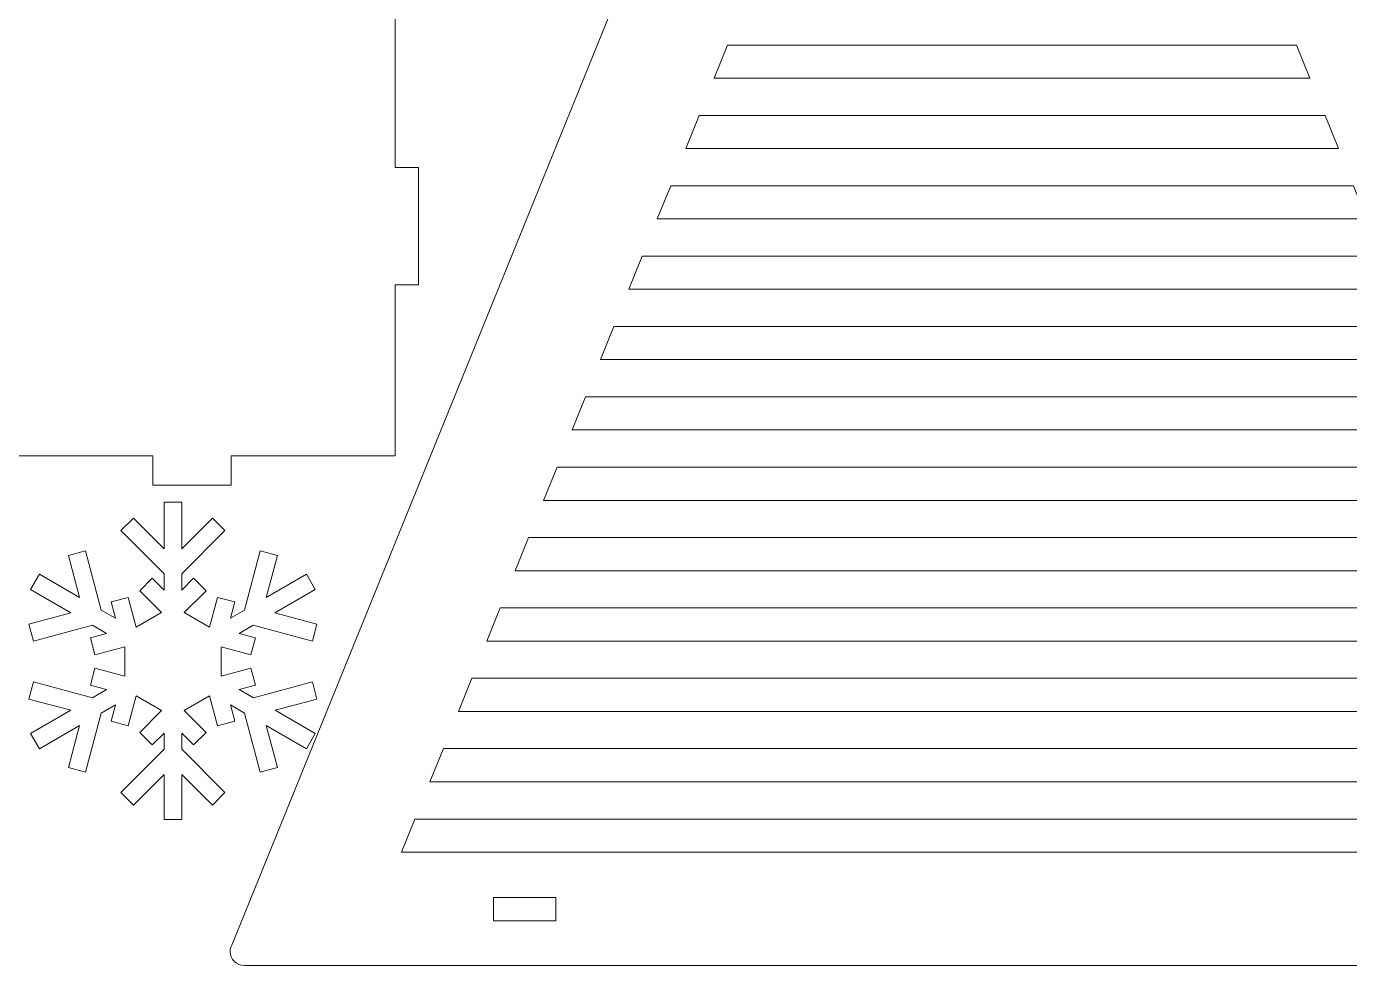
# Model space of a CAD drawing. Header units: centimetres. Extents: x -60 to 57, y -23 to 26.
# Drawn here: x -11.14 to 22.68, y -23.18 to 0.83 of the extents above; entities that cross this region are included whole.
import ezdxf

# ---------------------------------------------------------------- set-up
doc = ezdxf.new("R2010")
doc.units = ezdxf.units.CM
doc.header["$MEASUREMENT"] = 0
doc.layers.add('layer 1', color=7, linetype='Continuous')

msp = doc.modelspace()

# ---------------------------------------------------------------- linework, layer by layer
at = {"layer": 'layer 1', "lineweight": 9}
for points, knots in [([(-1.71538, 24.86624), (-1.71538, 24.86624), (-1.71538, 20.52136), (-1.71538, 20.52136), (-1.71538, 20.52136), (-1.71538, 20.52136), (-1.11538, 20.52136), (-1.11538, 20.52136), (-1.11538, 20.52136), (-1.11538, 20.52136), (-1.11538, 17.52136), (-1.11538, 17.52136), (-1.11538, 17.52136), (-1.11538, 17.52136), (-1.71538, 17.52136), (-1.71538, 17.52136), (-1.71538, 17.52136), (-1.71538, 17.52136), (-1.71538, 12.75492), (-1.71538, 12.75492), (-1.71538, 12.75492), (-1.71538, 12.75492), (-1.11538, 12.75492), (-1.11538, 12.75492), (-1.11538, 12.75492), (-1.11538, 11.75492), (-1.11538, 10.75492), (-1.11538, 9.75492), (-1.11538, 9.75492), (-1.11538, 9.75492), (-1.71538, 9.75492), (-1.71538, 9.75492), (-1.71538, 9.75492), (-1.71538, 9.75492), (-1.71538, 4.9885), (-1.71538, 4.9885), (-1.71538, 4.9885), (-1.71538, 4.9885), (-1.11538, 4.9885), (-1.11538, 4.9885), (-1.11538, 4.9885), (-1.11538, 3.9885), (-1.11538, 2.9885), (-1.11538, 1.9885), (-1.11538, 1.9885), (-1.11538, 1.9885), (-1.71538, 1.9885), (-1.71538, 1.9885), (-1.71538, 1.9885), (-1.71538, 1.9885), (-1.71538, -2.77794), (-1.71538, -2.77794), (-1.71538, -2.77794), (-1.71538, -2.77794), (-1.11538, -2.77794), (-1.11538, -2.77794), (-1.11538, -2.77794), (-1.11538, -2.77794), (-1.11538, -5.77794), (-1.11538, -5.77794), (-1.11538, -5.77794), (-1.11538, -5.77794), (-1.71538, -5.77794), (-1.71538, -5.77794), (-1.71538, -5.77794), (-1.71538, -5.77794), (-1.71538, -10.14632), (-1.71538, -10.14632), (-1.71538, -10.14632), (-1.71538, -10.14632), (-5.90538, -10.14632), (-5.90538, -10.14632), (-5.90538, -10.14632), (-5.90538, -10.14632), (-5.90538, -10.8978), (-5.90538, -10.8978), (-5.90538, -10.8978), (-5.90538, -10.8978), (-7.90538, -10.8978), (-7.90538, -10.8978), (-7.90538, -10.8978), (-7.90538, -10.8978), (-7.90538, -10.14632), (-7.90538, -10.14632), (-7.90538, -10.14632), (-7.90538, -10.14632), (-13.52538, -10.14632), (-13.52538, -10.14632), (-13.52538, -10.14632), (-13.52538, -10.14632), (-13.52538, -10.8978), (-13.52538, -10.8978), (-13.52538, -10.8978), (-13.52538, -10.8978), (-15.52538, -10.8978), (-15.52538, -10.8978), (-15.52538, -10.8978), (-15.52538, -10.8978), (-15.52538, -10.14632), (-15.52538, -10.14632), (-15.52538, -10.14632), (-15.52538, -10.14632), (-19.71538, -10.14632), (-19.71538, -10.14632), (-19.71538, -10.14632), (-19.71538, -10.14632), (-19.71538, -5.12892), (-19.71538, -5.12892), (-19.71538, -5.12892), (-19.71538, -5.12892), (-20.3233, -5.12892), (-20.3233, -5.12892), (-20.3233, -5.12892), (-20.72588, -5.12102), (-21.05246, -4.84062), (-21.05246, -4.4256), (-21.05246, -4.4256), (-21.05246, -4.03398), (-20.72628, -3.71652), (-20.32388, -3.71652), (-20.32388, -3.71652), (-20.32388, -3.71652), (-20.3233, -3.71652), (-20.3233, -3.71652), (-20.3233, -3.71652), (-20.3233, -3.71652), (-20.3233, -4.32892), (-20.3233, -4.32892), (-20.3233, -4.32892), (-20.3233, -4.32892), (-19.71538, -4.32892), (-19.71538, -4.32892), (-19.71538, -4.32892), (-19.71538, -4.32892), (-19.71538, 19.82832), (-19.71538, 19.82832), (-19.71538, 19.82832), (-19.71538, 19.82832), (-20.3233, 19.82832), (-20.3233, 19.82832), (-20.3233, 19.82832), (-20.72588, 19.83622), (-21.05246, 20.11662), (-21.05246, 20.53164), (-21.05246, 20.53164), (-21.05246, 20.92326), (-20.72628, 21.24072), (-20.32388, 21.24072), (-20.32388, 21.24072), (-20.32388, 21.24072), (-20.3233, 21.24072), (-20.3233, 21.24072), (-20.3233, 21.24072), (-20.3233, 21.24072), (-20.3233, 20.62832), (-20.3233, 20.62832), (-20.3233, 20.62832), (-20.3233, 20.62832), (-19.71538, 20.62832), (-19.71538, 20.62832), (-19.71538, 20.62832), (-19.71538, 20.62832), (-19.71538, 24.86624), (-19.71538, 24.86624), (-19.71538, 24.86624), (-19.71538, 24.86624), (-15.52538, 24.86624), (-15.52538, 24.86624), (-15.52538, 24.86624), (-15.52538, 24.86624), (-15.52538, 25.64122), (-15.52538, 25.64122), (-15.52538, 25.64122), (-15.52538, 25.64122), (-13.52538, 25.64122), (-13.52538, 25.64122), (-13.52538, 25.64122), (-13.52538, 25.64122), (-13.52538, 24.86624), (-13.52538, 24.86624), (-13.52538, 24.86624), (-13.52538, 24.86624), (-7.90538, 24.86624), (-7.90538, 24.86624), (-7.90538, 24.86624), (-7.90538, 24.86624), (-7.90538, 25.64122), (-7.90538, 25.64122), (-7.90538, 25.64122), (-7.90538, 25.64122), (-5.90538, 25.64122), (-5.90538, 25.64122), (-5.90538, 25.64122), (-5.90538, 25.64122), (-5.90538, 24.86624), (-5.90538, 24.86624), (-5.90538, 24.86624), (-5.90538, 24.86624), (-1.71538, 24.86624), (-1.71538, 24.86624)], [0, 0, 0, 0, 0.01960784, 0.01960784, 0.01960784, 0.01960784, 0.03921569, 0.03921569, 0.03921569, 0.03921569, 0.05882353, 0.05882353, 0.05882353, 0.05882353, 0.07843137, 0.07843137, 0.07843137, 0.07843137, 0.09803922, 0.09803922, 0.09803922, 0.09803922, 0.11764706, 0.11764706, 0.11764706, 0.11764706, 0.1372549, 0.1372549, 0.1372549, 0.1372549, 0.15686275, 0.15686275, 0.15686275, 0.15686275, 0.17647059, 0.17647059, 0.17647059, 0.17647059, 0.19607843, 0.19607843, 0.19607843, 0.19607843, 0.21568627, 0.21568627, 0.21568627, 0.21568627, 0.23529412, 0.23529412, 0.23529412, 0.23529412, 0.25490196, 0.25490196, 0.25490196, 0.25490196, 0.2745098, 0.2745098, 0.2745098, 0.2745098, 0.29411765, 0.29411765, 0.29411765, 0.29411765, 0.31372549, 0.31372549, 0.31372549, 0.31372549, 0.33333333, 0.33333333, 0.33333333, 0.33333333, 0.35294118, 0.35294118, 0.35294118, 0.35294118, 0.37254902, 0.37254902, 0.37254902, 0.37254902, 0.39215686, 0.39215686, 0.39215686, 0.39215686, 0.41176471, 0.41176471, 0.41176471, 0.41176471, 0.43137255, 0.43137255, 0.43137255, 0.43137255, 0.45098039, 0.45098039, 0.45098039, 0.45098039, 0.47058824, 0.47058824, 0.47058824, 0.47058824, 0.49019608, 0.49019608, 0.49019608, 0.49019608, 0.50980392, 0.50980392, 0.50980392, 0.50980392, 0.52941176, 0.52941176, 0.52941176, 0.52941176, 0.54901961, 0.54901961, 0.54901961, 0.54901961, 0.56862745, 0.56862745, 0.56862745, 0.56862745, 0.58823529, 0.58823529, 0.58823529, 0.58823529, 0.60784314, 0.60784314, 0.60784314, 0.60784314, 0.62745098, 0.62745098, 0.62745098, 0.62745098, 0.64705882, 0.64705882, 0.64705882, 0.64705882, 0.66666667, 0.66666667, 0.66666667, 0.66666667, 0.68627451, 0.68627451, 0.68627451, 0.68627451, 0.70588235, 0.70588235, 0.70588235, 0.70588235, 0.7254902, 0.7254902, 0.7254902, 0.7254902, 0.74509804, 0.74509804, 0.74509804, 0.74509804, 0.76470588, 0.76470588, 0.76470588, 0.76470588, 0.78431373, 0.78431373, 0.78431373, 0.78431373, 0.80392157, 0.80392157, 0.80392157, 0.80392157, 0.82352941, 0.82352941, 0.82352941, 0.82352941, 0.84313725, 0.84313725, 0.84313725, 0.84313725, 0.8627451, 0.8627451, 0.8627451, 0.8627451, 0.88235294, 0.88235294, 0.88235294, 0.88235294, 0.90196078, 0.90196078, 0.90196078, 0.90196078, 0.92156863, 0.92156863, 0.92156863, 0.92156863, 0.94117647, 0.94117647, 0.94117647, 0.94117647, 0.96078431, 0.96078431, 0.96078431, 0.96078431, 1, 1, 1, 1]), ([(-5.8876, -22.65676), (-5.8876, -22.65676), (11.99369, 21.40706), (11.99369, 21.40706), (11.99369, 21.40706), (12.32991, 22.2356), (13.15244, 22.83072), (14.07313, 22.8203), (14.07313, 22.8203), (14.99382, 22.83072), (15.81635, 22.23558), (16.15258, 21.40706), (16.15258, 21.40706), (16.15258, 21.40706), (34.04026, -22.67254), (34.04026, -22.67254), (34.04026, -22.67254), (34.04026, -22.67254), (34.03907, -22.67314), (34.03907, -22.67314), (34.03907, -22.67314), (34.06001, -22.7184), (34.07169, -22.76876), (34.07169, -22.8218), (34.07169, -22.8218), (34.07169, -23.01908), (33.91039, -23.179), (33.7114, -23.179), (33.7114, -23.179), (33.70547, -23.179), (33.69958, -23.17886), (33.69373, -23.17858), (33.69373, -23.17858), (33.69373, -23.17858), (33.69381, -23.17964), (33.69381, -23.17964), (33.69381, -23.17964), (33.69381, -23.17964), (-5.50018, -23.17964), (-5.50018, -23.17964), (-5.50018, -23.17964), (-5.50018, -23.17964), (-5.50345, -23.17326), (-5.50345, -23.17326), (-5.50345, -23.17326), (-5.52441, -23.17702), (-5.54599, -23.179), (-5.56804, -23.179), (-5.56804, -23.179), (-5.76701, -23.179), (-5.92831, -23.01908), (-5.92831, -22.8218), (-5.92831, -22.8218), (-5.92831, -22.76226), (-5.91361, -22.70612), (-5.8876, -22.65676)], [0, 0, 0, 0, 0.06666667, 0.06666667, 0.06666667, 0.06666667, 0.13333333, 0.13333333, 0.13333333, 0.13333333, 0.2, 0.2, 0.2, 0.2, 0.26666667, 0.26666667, 0.26666667, 0.26666667, 0.33333333, 0.33333333, 0.33333333, 0.33333333, 0.4, 0.4, 0.4, 0.4, 0.46666667, 0.46666667, 0.46666667, 0.46666667, 0.53333333, 0.53333333, 0.53333333, 0.53333333, 0.6, 0.6, 0.6, 0.6, 0.66666667, 0.66666667, 0.66666667, 0.66666667, 0.73333333, 0.73333333, 0.73333333, 0.73333333, 0.8, 0.8, 0.8, 0.8, 0.86666667, 0.86666667, 0.86666667, 0.86666667, 1, 1, 1, 1]), ([(6.7825, 0.35088), (6.7825, 0.35088), (21.32858, 0.35088), (21.32858, 0.35088), (21.32858, 0.35088), (21.32858, 0.35088), (21.67046, -0.49578), (21.67046, -0.49578), (21.67046, -0.49578), (21.67046, -0.49578), (6.44062, -0.49578), (6.44062, -0.49578), (6.44062, -0.49578), (6.44062, -0.49578), (6.7825, 0.35088), (6.7825, 0.35088)], [0, 0, 0, 0, 0.2, 0.2, 0.2, 0.2, 0.4, 0.4, 0.4, 0.4, 0.6, 0.6, 0.6, 0.6, 1, 1, 1, 1]), ([(6.05624, -1.44772), (6.05624, -1.44772), (22.05484, -1.44772), (22.05484, -1.44772), (22.05484, -1.44772), (22.05484, -1.44772), (22.39672, -2.29438), (22.39672, -2.29438), (22.39672, -2.29438), (22.39672, -2.29438), (5.71436, -2.29438), (5.71436, -2.29438), (5.71436, -2.29438), (5.71436, -2.29438), (6.05624, -1.44772), (6.05624, -1.44772)], [0, 0, 0, 0, 0.2, 0.2, 0.2, 0.2, 0.4, 0.4, 0.4, 0.4, 0.6, 0.6, 0.6, 0.6, 1, 1, 1, 1]), ([(5.32998, -3.24632), (5.32998, -3.24632), (22.78112, -3.24632), (22.78112, -3.24632), (22.78112, -3.24632), (22.78112, -3.24632), (23.123, -4.09298), (23.123, -4.09298), (23.123, -4.09298), (23.123, -4.09298), (4.9881, -4.09298), (4.9881, -4.09298), (4.9881, -4.09298), (4.9881, -4.09298), (5.32998, -3.24632), (5.32998, -3.24632)], [0, 0, 0, 0, 0.2, 0.2, 0.2, 0.2, 0.4, 0.4, 0.4, 0.4, 0.6, 0.6, 0.6, 0.6, 1, 1, 1, 1]), ([(4.6037, -5.04492), (4.6037, -5.04492), (23.50738, -5.04492), (23.50738, -5.04492), (23.50738, -5.04492), (23.50738, -5.04492), (23.84926, -5.89158), (23.84926, -5.89158), (23.84926, -5.89158), (23.84926, -5.89158), (4.26182, -5.89158), (4.26182, -5.89158), (4.26182, -5.89158), (4.26182, -5.89158), (4.6037, -5.04492), (4.6037, -5.04492)], [0, 0, 0, 0, 0.2, 0.2, 0.2, 0.2, 0.4, 0.4, 0.4, 0.4, 0.6, 0.6, 0.6, 0.6, 1, 1, 1, 1]), ([(3.87744, -6.84354), (3.87744, -6.84354), (24.23366, -6.84354), (24.23366, -6.84354), (24.23366, -6.84354), (24.23366, -6.84354), (24.57554, -7.6902), (24.57554, -7.6902), (24.57554, -7.6902), (24.57554, -7.6902), (3.53556, -7.6902), (3.53556, -7.6902), (3.53556, -7.6902), (3.53556, -7.6902), (3.87744, -6.84354), (3.87744, -6.84354)], [0, 0, 0, 0, 0.2, 0.2, 0.2, 0.2, 0.4, 0.4, 0.4, 0.4, 0.6, 0.6, 0.6, 0.6, 1, 1, 1, 1]), ([(3.15116, -8.64214), (3.15116, -8.64214), (24.95992, -8.64214), (24.95992, -8.64214), (24.95992, -8.64214), (24.95992, -8.64214), (25.3018, -9.4888), (25.3018, -9.4888), (25.3018, -9.4888), (25.3018, -9.4888), (2.80928, -9.4888), (2.80928, -9.4888), (2.80928, -9.4888), (2.80928, -9.4888), (3.15116, -8.64214), (3.15116, -8.64214)], [0, 0, 0, 0, 0.2, 0.2, 0.2, 0.2, 0.4, 0.4, 0.4, 0.4, 0.6, 0.6, 0.6, 0.6, 1, 1, 1, 1]), ([(2.4249, -10.44074), (2.4249, -10.44074), (25.68618, -10.44074), (25.68618, -10.44074), (25.68618, -10.44074), (25.68618, -10.44074), (26.02806, -11.2874), (26.02806, -11.2874), (26.02806, -11.2874), (26.02806, -11.2874), (2.08302, -11.2874), (2.08302, -11.2874), (2.08302, -11.2874), (2.08302, -11.2874), (2.4249, -10.44074), (2.4249, -10.44074)], [0, 0, 0, 0, 0.2, 0.2, 0.2, 0.2, 0.4, 0.4, 0.4, 0.4, 0.6, 0.6, 0.6, 0.6, 1, 1, 1, 1]), ([(1.69864, -12.23934), (1.69864, -12.23934), (26.41246, -12.23934), (26.41246, -12.23934), (26.41246, -12.23934), (26.41246, -12.23934), (26.75434, -13.086), (26.75434, -13.086), (26.75434, -13.086), (26.75434, -13.086), (1.35676, -13.086), (1.35676, -13.086), (1.35676, -13.086), (1.35676, -13.086), (1.69864, -12.23934), (1.69864, -12.23934)], [0, 0, 0, 0, 0.2, 0.2, 0.2, 0.2, 0.4, 0.4, 0.4, 0.4, 0.6, 0.6, 0.6, 0.6, 1, 1, 1, 1]), ([(0.97236, -14.03794), (0.97236, -14.03794), (27.13872, -14.03794), (27.13872, -14.03794), (27.13872, -14.03794), (27.13872, -14.03794), (27.4806, -14.8846), (27.4806, -14.8846), (27.4806, -14.8846), (27.4806, -14.8846), (0.63048, -14.8846), (0.63048, -14.8846), (0.63048, -14.8846), (0.63048, -14.8846), (0.97236, -14.03794), (0.97236, -14.03794)], [0, 0, 0, 0, 0.2, 0.2, 0.2, 0.2, 0.4, 0.4, 0.4, 0.4, 0.6, 0.6, 0.6, 0.6, 1, 1, 1, 1]), ([(0.24608, -15.83656), (0.24608, -15.83656), (27.865, -15.83656), (27.865, -15.83656), (27.865, -15.83656), (27.865, -15.83656), (28.20688, -16.68322), (28.20688, -16.68322), (28.20688, -16.68322), (28.20688, -16.68322), (-0.09578, -16.68322), (-0.09578, -16.68322), (-0.09578, -16.68322), (-0.09578, -16.68322), (0.24608, -15.83656), (0.24608, -15.83656)], [0, 0, 0, 0, 0.2, 0.2, 0.2, 0.2, 0.4, 0.4, 0.4, 0.4, 0.6, 0.6, 0.6, 0.6, 1, 1, 1, 1]), ([(-0.48018, -17.63516), (-0.48018, -17.63516), (28.59126, -17.63516), (28.59126, -17.63516), (28.59126, -17.63516), (28.59126, -17.63516), (28.93314, -18.48182), (28.93314, -18.48182), (28.93314, -18.48182), (28.93314, -18.48182), (-0.82206, -18.48182), (-0.82206, -18.48182), (-0.82206, -18.48182), (-0.82206, -18.48182), (-0.48018, -17.63516), (-0.48018, -17.63516)], [0, 0, 0, 0, 0.2, 0.2, 0.2, 0.2, 0.4, 0.4, 0.4, 0.4, 0.6, 0.6, 0.6, 0.6, 1, 1, 1, 1]), ([(-1.20644, -19.43376), (-1.20644, -19.43376), (29.31752, -19.43376), (29.31752, -19.43376), (29.31752, -19.43376), (29.31752, -19.43376), (29.6594, -20.28042), (29.6594, -20.28042), (29.6594, -20.28042), (29.6594, -20.28042), (-1.54832, -20.28042), (-1.54832, -20.28042), (-1.54832, -20.28042), (-1.54832, -20.28042), (-1.20644, -19.43376), (-1.20644, -19.43376)], [0, 0, 0, 0, 0.2, 0.2, 0.2, 0.2, 0.4, 0.4, 0.4, 0.4, 0.6, 0.6, 0.6, 0.6, 1, 1, 1, 1]), ([(0.79718, -21.44082), (0.79718, -21.44082), (2.39718, -21.44082), (2.39718, -21.44082), (2.39718, -21.44082), (2.39718, -21.44082), (2.39718, -22.04082), (2.39718, -22.04082), (2.39718, -22.04082), (2.39718, -22.04082), (0.79718, -22.04082), (0.79718, -22.04082), (0.79718, -22.04082), (0.79718, -22.04082), (0.79718, -21.44082), (0.79718, -21.44082)], [0, 0, 0, 0, 0.2, 0.2, 0.2, 0.2, 0.4, 0.4, 0.4, 0.4, 0.6, 0.6, 0.6, 0.6, 1, 1, 1, 1])]:
    msp.add_open_spline(points, degree=3, knots=knots, dxfattribs=at)
at = {"layer": 'layer 1', "color": 250, "lineweight": 9}
for points, knots in [([(57.0603, 22.33272), (57.0603, 22.33272), (39.17901, -21.7311), (39.17901, -21.7311), (39.17901, -21.7311), (38.84279, -22.55964), (38.02026, -23.15476), (37.09957, -23.14434), (37.09957, -23.14434), (36.17888, -23.15476), (35.35635, -22.55962), (35.02012, -21.7311), (35.02012, -21.7311), (35.02012, -21.7311), (17.13244, 22.3485), (17.13244, 22.3485), (17.13244, 22.3485), (17.13244, 22.3485), (17.13363, 22.3491), (17.13363, 22.3491), (17.13363, 22.3491), (17.11269, 22.39436), (17.10101, 22.44472), (17.10101, 22.49776), (17.10101, 22.49776), (17.10101, 22.69504), (17.26231, 22.85496), (17.4613, 22.85496), (17.4613, 22.85496), (17.46723, 22.85496), (17.47312, 22.85482), (17.47897, 22.85454), (17.47897, 22.85454), (17.47897, 22.85454), (17.47889, 22.8556), (17.47889, 22.8556), (17.47889, 22.8556), (17.47889, 22.8556), (56.67288, 22.8556), (56.67288, 22.8556), (56.67288, 22.8556), (56.67288, 22.8556), (56.67615, 22.84922), (56.67615, 22.84922), (56.67615, 22.84922), (56.69711, 22.85298), (56.7187, 22.85496), (56.74074, 22.85496), (56.74074, 22.85496), (56.93971, 22.85496), (57.10101, 22.69504), (57.10101, 22.49776), (57.10101, 22.49776), (57.10101, 22.43822), (57.08631, 22.38208), (57.0603, 22.33272)], [0, 0, 0, 0, 0.06666667, 0.06666667, 0.06666667, 0.06666667, 0.13333333, 0.13333333, 0.13333333, 0.13333333, 0.2, 0.2, 0.2, 0.2, 0.26666667, 0.26666667, 0.26666667, 0.26666667, 0.33333333, 0.33333333, 0.33333333, 0.33333333, 0.4, 0.4, 0.4, 0.4, 0.46666667, 0.46666667, 0.46666667, 0.46666667, 0.53333333, 0.53333333, 0.53333333, 0.53333333, 0.6, 0.6, 0.6, 0.6, 0.66666667, 0.66666667, 0.66666667, 0.66666667, 0.73333333, 0.73333333, 0.73333333, 0.73333333, 0.8, 0.8, 0.8, 0.8, 0.86666667, 0.86666667, 0.86666667, 0.86666667, 1, 1, 1, 1]), ([(-7.16685, -19.44317), (-7.16685, -19.44317), (-7.6199, -19.44317), (-7.6199, -19.44317), (-7.6199, -19.44317), (-7.6199, -19.44317), (-7.6199, -18.29231), (-7.6199, -18.29231), (-7.6199, -18.29231), (-7.6199, -18.29231), (-8.40374, -19.07623), (-8.40374, -19.07623), (-8.40374, -19.07623), (-8.40374, -19.07623), (-8.72401, -18.75593), (-8.72401, -18.75593), (-8.72401, -18.75593), (-8.72401, -18.75593), (-7.6199, -17.65186), (-7.6199, -17.65186), (-7.6199, -17.65186), (-7.6199, -17.65186), (-7.6199, -17.23634), (-7.6199, -17.23634), (-7.6199, -17.23634), (-7.6199, -17.23634), (-7.92244, -17.53888), (-7.92244, -17.53888), (-7.92244, -17.53888), (-7.92244, -17.53888), (-8.24271, -17.21866), (-8.24271, -17.21866), (-8.24271, -17.21866), (-8.24271, -17.21866), (-7.68445, -16.66031), (-7.68445, -16.66031), (-7.68445, -16.66031), (-7.68445, -16.66031), (-8.00872, -16.47311), (-8.00872, -16.47311), (-8.00872, -16.47311), (-8.00872, -16.47311), (-8.33257, -16.28619), (-8.33257, -16.28619), (-8.33257, -16.28619), (-8.33257, -16.28619), (-8.53684, -17.04868), (-8.53684, -17.04868), (-8.53684, -17.04868), (-8.53684, -17.04868), (-8.97388, -16.93187), (-8.97388, -16.93187), (-8.97388, -16.93187), (-8.97388, -16.93187), (-8.86283, -16.51745), (-8.86283, -16.51745), (-8.86283, -16.51745), (-8.86283, -16.51745), (-9.22331, -16.72564), (-9.22331, -16.72564), (-9.22331, -16.72564), (-9.22331, -16.72564), (-9.62756, -18.23417), (-9.62756, -18.23417), (-9.62756, -18.23417), (-9.62756, -18.23417), (-10.06464, -18.11739), (-10.06464, -18.11739), (-10.06464, -18.11739), (-10.06464, -18.11739), (-9.77741, -17.04554), (-9.77741, -17.04554), (-9.77741, -17.04554), (-9.77741, -17.04554), (-10.80525, -17.63895), (-10.80525, -17.63895), (-10.80525, -17.63895), (-10.80525, -17.63895), (-11.03177, -17.24789), (-11.03177, -17.24789), (-11.03177, -17.24789), (-11.03177, -17.24789), (-10.00332, -16.65411), (-10.00332, -16.65411), (-10.00332, -16.65411), (-10.00332, -16.65411), (-11.07501, -16.36699), (-11.07501, -16.36699), (-11.07501, -16.36699), (-11.07501, -16.36699), (-10.9582, -15.92996), (-10.9582, -15.92996), (-10.9582, -15.92996), (-10.9582, -15.92996), (-9.4493, -16.33421), (-9.4493, -16.33421), (-9.4493, -16.33421), (-9.4493, -16.33421), (-9.08874, -16.12606), (-9.08874, -16.12606), (-9.08874, -16.12606), (-9.08874, -16.12606), (-9.50291, -16.01513), (-9.50291, -16.01513), (-9.50291, -16.01513), (-9.50291, -16.01513), (-9.38618, -15.57809), (-9.38618, -15.57809), (-9.38618, -15.57809), (-9.38618, -15.57809), (-8.62393, -15.78227), (-8.62393, -15.78227), (-8.62393, -15.78227), (-8.62393, -15.78227), (-8.62393, -15.40811), (-8.62393, -15.40811), (-8.62393, -15.40811), (-8.62393, -15.40811), (-8.62393, -15.03403), (-8.62393, -15.03403), (-8.62393, -15.03403), (-8.62393, -15.03403), (-9.38618, -15.23826), (-9.38618, -15.23826), (-9.38618, -15.23826), (-9.38618, -15.23826), (-9.50291, -14.80126), (-9.50291, -14.80126), (-9.50291, -14.80126), (-9.50291, -14.80126), (-9.08821, -14.69005), (-9.08821, -14.69005), (-9.08821, -14.69005), (-9.08821, -14.69005), (-9.44877, -14.48198), (-9.44877, -14.48198), (-9.44877, -14.48198), (-9.44877, -14.48198), (-10.9582, -14.88639), (-10.9582, -14.88639), (-10.9582, -14.88639), (-10.9582, -14.88639), (-11.07501, -14.44936), (-11.07501, -14.44936), (-11.07501, -14.44936), (-11.07501, -14.44936), (-10.00275, -14.16208), (-10.00275, -14.16208), (-10.00275, -14.16208), (-10.00275, -14.16208), (-11.03091, -13.5685), (-11.03091, -13.5685), (-11.03091, -13.5685), (-11.03091, -13.5685), (-10.80623, -13.17735), (-10.80623, -13.17735), (-10.80623, -13.17735), (-10.80623, -13.17735), (-9.77724, -13.7715), (-9.77724, -13.7715), (-9.77724, -13.7715), (-9.77724, -13.7715), (-10.06464, -12.69887), (-10.06464, -12.69887), (-10.06464, -12.69887), (-10.06464, -12.69887), (-9.62756, -12.58214), (-9.62756, -12.58214), (-9.62756, -12.58214), (-9.62756, -12.58214), (-9.22315, -14.09136), (-9.22315, -14.09136), (-9.22315, -14.09136), (-9.22315, -14.09136), (-8.86266, -14.29947), (-8.86266, -14.29947), (-8.86266, -14.29947), (-8.86266, -14.29947), (-8.97388, -13.88436), (-8.97388, -13.88436), (-8.97388, -13.88436), (-8.97388, -13.88436), (-8.53684, -13.76763), (-8.53684, -13.76763), (-8.53684, -13.76763), (-8.53684, -13.76763), (-8.33262, -14.53012), (-8.33262, -14.53012), (-8.33262, -14.53012), (-8.33262, -14.53012), (-8.00872, -14.34316), (-8.00872, -14.34316), (-8.00872, -14.34316), (-8.00872, -14.34316), (-7.68445, -14.15595), (-7.68445, -14.15595), (-7.68445, -14.15595), (-7.68445, -14.15595), (-8.24271, -13.59769), (-8.24271, -13.59769), (-8.24271, -13.59769), (-8.24271, -13.59769), (-7.92244, -13.27743), (-7.92244, -13.27743), (-7.92244, -13.27743), (-7.92244, -13.27743), (-7.6199, -13.5801), (-7.6199, -13.5801), (-7.6199, -13.5801), (-7.6199, -13.5801), (-7.6199, -13.16445), (-7.6199, -13.16445), (-7.6199, -13.16445), (-7.6199, -13.16445), (-8.72401, -12.06042), (-8.72401, -12.06042), (-8.72401, -12.06042), (-8.72401, -12.06042), (-8.40374, -11.74012), (-8.40374, -11.74012), (-8.40374, -11.74012), (-8.40374, -11.74012), (-7.6199, -12.52392), (-7.6199, -12.52392), (-7.6199, -12.52392), (-7.6199, -12.52392), (-7.6199, -11.33766), (-7.6199, -11.33766), (-7.6199, -11.33766), (-7.6199, -11.33766), (-7.16685, -11.33766), (-7.16685, -11.33766), (-7.16685, -11.33766), (-7.16685, -11.33766), (-7.16685, -12.52392), (-7.16685, -12.52392), (-7.16685, -12.52392), (-7.16685, -12.52392), (-6.38305, -11.74012), (-6.38305, -11.74012), (-6.38305, -11.74012), (-6.38305, -11.74012), (-6.06278, -12.06042), (-6.06278, -12.06042), (-6.06278, -12.06042), (-6.06278, -12.06042), (-7.16685, -13.16445), (-7.16685, -13.16445), (-7.16685, -13.16445), (-7.16685, -13.16445), (-7.16685, -13.5801), (-7.16685, -13.5801), (-7.16685, -13.5801), (-7.16685, -13.5801), (-6.86435, -13.27743), (-6.86435, -13.27743), (-6.86435, -13.27743), (-6.86435, -13.27743), (-6.54408, -13.59769), (-6.54408, -13.59769), (-6.54408, -13.59769), (-6.54408, -13.59769), (-7.1023, -14.15595), (-7.1023, -14.15595), (-7.1023, -14.15595), (-7.1023, -14.15595), (-6.77811, -14.34316), (-6.77811, -14.34316), (-6.77811, -14.34316), (-6.77811, -14.34316), (-6.4543, -14.53012), (-6.4543, -14.53012), (-6.4543, -14.53012), (-6.4543, -14.53012), (-6.2499, -13.76763), (-6.2499, -13.76763), (-6.2499, -13.76763), (-6.2499, -13.76763), (-5.81291, -13.88436), (-5.81291, -13.88436), (-5.81291, -13.88436), (-5.81291, -13.88436), (-5.92417, -14.29947), (-5.92417, -14.29947), (-5.92417, -14.29947), (-5.92417, -14.29947), (-5.56356, -14.09136), (-5.56356, -14.09136), (-5.56356, -14.09136), (-5.56356, -14.09136), (-5.15923, -12.58214), (-5.15923, -12.58214), (-5.15923, -12.58214), (-5.15923, -12.58214), (-4.72215, -12.69887), (-4.72215, -12.69887), (-4.72215, -12.69887), (-4.72215, -12.69887), (-5.00959, -13.7715), (-5.00959, -13.7715), (-5.00959, -13.7715), (-5.00959, -13.7715), (-3.9806, -13.17735), (-3.9806, -13.17735), (-3.9806, -13.17735), (-3.9806, -13.17735), (-3.75592, -13.5685), (-3.75592, -13.5685), (-3.75592, -13.5685), (-3.75592, -13.5685), (-4.78404, -14.16208), (-4.78404, -14.16208), (-4.78404, -14.16208), (-4.78404, -14.16208), (-3.71182, -14.44936), (-3.71182, -14.44936), (-3.71182, -14.44936), (-3.71182, -14.44936), (-3.82859, -14.88639), (-3.82859, -14.88639), (-3.82859, -14.88639), (-3.82859, -14.88639), (-5.33806, -14.48198), (-5.33806, -14.48198), (-5.33806, -14.48198), (-5.33806, -14.48198), (-5.69854, -14.69005), (-5.69854, -14.69005), (-5.69854, -14.69005), (-5.69854, -14.69005), (-5.28388, -14.80126), (-5.28388, -14.80126), (-5.28388, -14.80126), (-5.28388, -14.80126), (-5.40065, -15.23826), (-5.40065, -15.23826), (-5.40065, -15.23826), (-5.40065, -15.23826), (-6.16281, -15.03403), (-6.16281, -15.03403), (-6.16281, -15.03403), (-6.16281, -15.03403), (-6.16281, -15.40811), (-6.16281, -15.40811), (-6.16281, -15.40811), (-6.16281, -15.40811), (-6.16281, -15.78227), (-6.16281, -15.78227), (-6.16281, -15.78227), (-6.16281, -15.78227), (-5.40065, -15.57809), (-5.40065, -15.57809), (-5.40065, -15.57809), (-5.40065, -15.57809), (-5.28388, -16.01513), (-5.28388, -16.01513), (-5.28388, -16.01513), (-5.28388, -16.01513), (-5.69805, -16.12606), (-5.69805, -16.12606), (-5.69805, -16.12606), (-5.69805, -16.12606), (-5.33749, -16.33421), (-5.33749, -16.33421), (-5.33749, -16.33421), (-5.33749, -16.33421), (-3.82863, -15.92996), (-3.82863, -15.92996), (-3.82863, -15.92996), (-3.82863, -15.92996), (-3.71182, -16.36699), (-3.71182, -16.36699), (-3.71182, -16.36699), (-3.71182, -16.36699), (-4.78351, -16.65411), (-4.78351, -16.65411), (-4.78351, -16.65411), (-4.78351, -16.65411), (-3.75506, -17.24789), (-3.75506, -17.24789), (-3.75506, -17.24789), (-3.75506, -17.24789), (-3.98154, -17.63895), (-3.98154, -17.63895), (-3.98154, -17.63895), (-3.98154, -17.63895), (-5.00938, -17.04554), (-5.00938, -17.04554), (-5.00938, -17.04554), (-5.00938, -17.04554), (-4.72215, -18.11739), (-4.72215, -18.11739), (-4.72215, -18.11739), (-4.72215, -18.11739), (-5.15923, -18.23417), (-5.15923, -18.23417), (-5.15923, -18.23417), (-5.15923, -18.23417), (-5.56344, -16.72564), (-5.56344, -16.72564), (-5.56344, -16.72564), (-5.56344, -16.72564), (-5.92396, -16.51745), (-5.92396, -16.51745), (-5.92396, -16.51745), (-5.92396, -16.51745), (-5.81291, -16.93187), (-5.81291, -16.93187), (-5.81291, -16.93187), (-5.81291, -16.93187), (-6.2499, -17.04868), (-6.2499, -17.04868), (-6.2499, -17.04868), (-6.2499, -17.04868), (-6.4543, -16.28619), (-6.4543, -16.28619), (-6.4543, -16.28619), (-6.4543, -16.28619), (-6.77811, -16.47311), (-6.77811, -16.47311), (-6.77811, -16.47311), (-6.77811, -16.47311), (-7.1023, -16.66031), (-7.1023, -16.66031), (-7.1023, -16.66031), (-7.1023, -16.66031), (-6.54408, -17.21866), (-6.54408, -17.21866), (-6.54408, -17.21866), (-6.54408, -17.21866), (-6.86435, -17.53888), (-6.86435, -17.53888), (-6.86435, -17.53888), (-6.86435, -17.53888), (-7.16685, -17.23634), (-7.16685, -17.23634), (-7.16685, -17.23634), (-7.16685, -17.23634), (-7.16685, -17.65186), (-7.16685, -17.65186), (-7.16685, -17.65186), (-7.16685, -17.65186), (-6.06278, -18.75593), (-6.06278, -18.75593), (-6.06278, -18.75593), (-6.06278, -18.75593), (-6.38305, -19.07623), (-6.38305, -19.07623), (-6.38305, -19.07623), (-6.38305, -19.07623), (-7.16685, -18.29231), (-7.16685, -18.29231), (-7.16685, -18.29231), (-7.16685, -18.29231), (-7.16685, -19.44317), (-7.16685, -19.44317)], [0, 0, 0, 0, 0.00869565, 0.00869565, 0.00869565, 0.00869565, 0.0173913, 0.0173913, 0.0173913, 0.0173913, 0.02608696, 0.02608696, 0.02608696, 0.02608696, 0.03478261, 0.03478261, 0.03478261, 0.03478261, 0.04347826, 0.04347826, 0.04347826, 0.04347826, 0.05217391, 0.05217391, 0.05217391, 0.05217391, 0.06086957, 0.06086957, 0.06086957, 0.06086957, 0.06956522, 0.06956522, 0.06956522, 0.06956522, 0.07826087, 0.07826087, 0.07826087, 0.07826087, 0.08695652, 0.08695652, 0.08695652, 0.08695652, 0.09565217, 0.09565217, 0.09565217, 0.09565217, 0.10434783, 0.10434783, 0.10434783, 0.10434783, 0.11304348, 0.11304348, 0.11304348, 0.11304348, 0.12173913, 0.12173913, 0.12173913, 0.12173913, 0.13043478, 0.13043478, 0.13043478, 0.13043478, 0.13913043, 0.13913043, 0.13913043, 0.13913043, 0.14782609, 0.14782609, 0.14782609, 0.14782609, 0.15652174, 0.15652174, 0.15652174, 0.15652174, 0.16521739, 0.16521739, 0.16521739, 0.16521739, 0.17391304, 0.17391304, 0.17391304, 0.17391304, 0.1826087, 0.1826087, 0.1826087, 0.1826087, 0.19130435, 0.19130435, 0.19130435, 0.19130435, 0.2, 0.2, 0.2, 0.2, 0.20869565, 0.20869565, 0.20869565, 0.20869565, 0.2173913, 0.2173913, 0.2173913, 0.2173913, 0.22608696, 0.22608696, 0.22608696, 0.22608696, 0.23478261, 0.23478261, 0.23478261, 0.23478261, 0.24347826, 0.24347826, 0.24347826, 0.24347826, 0.25217391, 0.25217391, 0.25217391, 0.25217391, 0.26086957, 0.26086957, 0.26086957, 0.26086957, 0.26956522, 0.26956522, 0.26956522, 0.26956522, 0.27826087, 0.27826087, 0.27826087, 0.27826087, 0.28695652, 0.28695652, 0.28695652, 0.28695652, 0.29565217, 0.29565217, 0.29565217, 0.29565217, 0.30434783, 0.30434783, 0.30434783, 0.30434783, 0.31304348, 0.31304348, 0.31304348, 0.31304348, 0.32173913, 0.32173913, 0.32173913, 0.32173913, 0.33043478, 0.33043478, 0.33043478, 0.33043478, 0.33913043, 0.33913043, 0.33913043, 0.33913043, 0.34782609, 0.34782609, 0.34782609, 0.34782609, 0.35652174, 0.35652174, 0.35652174, 0.35652174, 0.36521739, 0.36521739, 0.36521739, 0.36521739, 0.37391304, 0.37391304, 0.37391304, 0.37391304, 0.3826087, 0.3826087, 0.3826087, 0.3826087, 0.39130435, 0.39130435, 0.39130435, 0.39130435, 0.4, 0.4, 0.4, 0.4, 0.40869565, 0.40869565, 0.40869565, 0.40869565, 0.4173913, 0.4173913, 0.4173913, 0.4173913, 0.42608696, 0.42608696, 0.42608696, 0.42608696, 0.43478261, 0.43478261, 0.43478261, 0.43478261, 0.44347826, 0.44347826, 0.44347826, 0.44347826, 0.45217391, 0.45217391, 0.45217391, 0.45217391, 0.46086957, 0.46086957, 0.46086957, 0.46086957, 0.46956522, 0.46956522, 0.46956522, 0.46956522, 0.47826087, 0.47826087, 0.47826087, 0.47826087, 0.48695652, 0.48695652, 0.48695652, 0.48695652, 0.49565217, 0.49565217, 0.49565217, 0.49565217, 0.50434783, 0.50434783, 0.50434783, 0.50434783, 0.51304348, 0.51304348, 0.51304348, 0.51304348, 0.52173913, 0.52173913, 0.52173913, 0.52173913, 0.53043478, 0.53043478, 0.53043478, 0.53043478, 0.53913043, 0.53913043, 0.53913043, 0.53913043, 0.54782609, 0.54782609, 0.54782609, 0.54782609, 0.55652174, 0.55652174, 0.55652174, 0.55652174, 0.56521739, 0.56521739, 0.56521739, 0.56521739, 0.57391304, 0.57391304, 0.57391304, 0.57391304, 0.5826087, 0.5826087, 0.5826087, 0.5826087, 0.59130435, 0.59130435, 0.59130435, 0.59130435, 0.6, 0.6, 0.6, 0.6, 0.60869565, 0.60869565, 0.60869565, 0.60869565, 0.6173913, 0.6173913, 0.6173913, 0.6173913, 0.62608696, 0.62608696, 0.62608696, 0.62608696, 0.63478261, 0.63478261, 0.63478261, 0.63478261, 0.64347826, 0.64347826, 0.64347826, 0.64347826, 0.65217391, 0.65217391, 0.65217391, 0.65217391, 0.66086957, 0.66086957, 0.66086957, 0.66086957, 0.66956522, 0.66956522, 0.66956522, 0.66956522, 0.67826087, 0.67826087, 0.67826087, 0.67826087, 0.68695652, 0.68695652, 0.68695652, 0.68695652, 0.69565217, 0.69565217, 0.69565217, 0.69565217, 0.70434783, 0.70434783, 0.70434783, 0.70434783, 0.71304348, 0.71304348, 0.71304348, 0.71304348, 0.72173913, 0.72173913, 0.72173913, 0.72173913, 0.73043478, 0.73043478, 0.73043478, 0.73043478, 0.73913043, 0.73913043, 0.73913043, 0.73913043, 0.74782609, 0.74782609, 0.74782609, 0.74782609, 0.75652174, 0.75652174, 0.75652174, 0.75652174, 0.76521739, 0.76521739, 0.76521739, 0.76521739, 0.77391304, 0.77391304, 0.77391304, 0.77391304, 0.7826087, 0.7826087, 0.7826087, 0.7826087, 0.79130435, 0.79130435, 0.79130435, 0.79130435, 0.8, 0.8, 0.8, 0.8, 0.80869565, 0.80869565, 0.80869565, 0.80869565, 0.8173913, 0.8173913, 0.8173913, 0.8173913, 0.82608696, 0.82608696, 0.82608696, 0.82608696, 0.83478261, 0.83478261, 0.83478261, 0.83478261, 0.84347826, 0.84347826, 0.84347826, 0.84347826, 0.85217391, 0.85217391, 0.85217391, 0.85217391, 0.86086957, 0.86086957, 0.86086957, 0.86086957, 0.86956522, 0.86956522, 0.86956522, 0.86956522, 0.87826087, 0.87826087, 0.87826087, 0.87826087, 0.88695652, 0.88695652, 0.88695652, 0.88695652, 0.89565217, 0.89565217, 0.89565217, 0.89565217, 0.90434783, 0.90434783, 0.90434783, 0.90434783, 0.91304348, 0.91304348, 0.91304348, 0.91304348, 0.92173913, 0.92173913, 0.92173913, 0.92173913, 0.93043478, 0.93043478, 0.93043478, 0.93043478, 0.93913043, 0.93913043, 0.93913043, 0.93913043, 0.94782609, 0.94782609, 0.94782609, 0.94782609, 0.95652174, 0.95652174, 0.95652174, 0.95652174, 0.96521739, 0.96521739, 0.96521739, 0.96521739, 0.97391304, 0.97391304, 0.97391304, 0.97391304, 0.9826087, 0.9826087, 0.9826087, 0.9826087, 1, 1, 1, 1])]:
    msp.add_open_spline(points, degree=3, knots=knots, dxfattribs=at)

doc.saveas('drawing.dxf')
